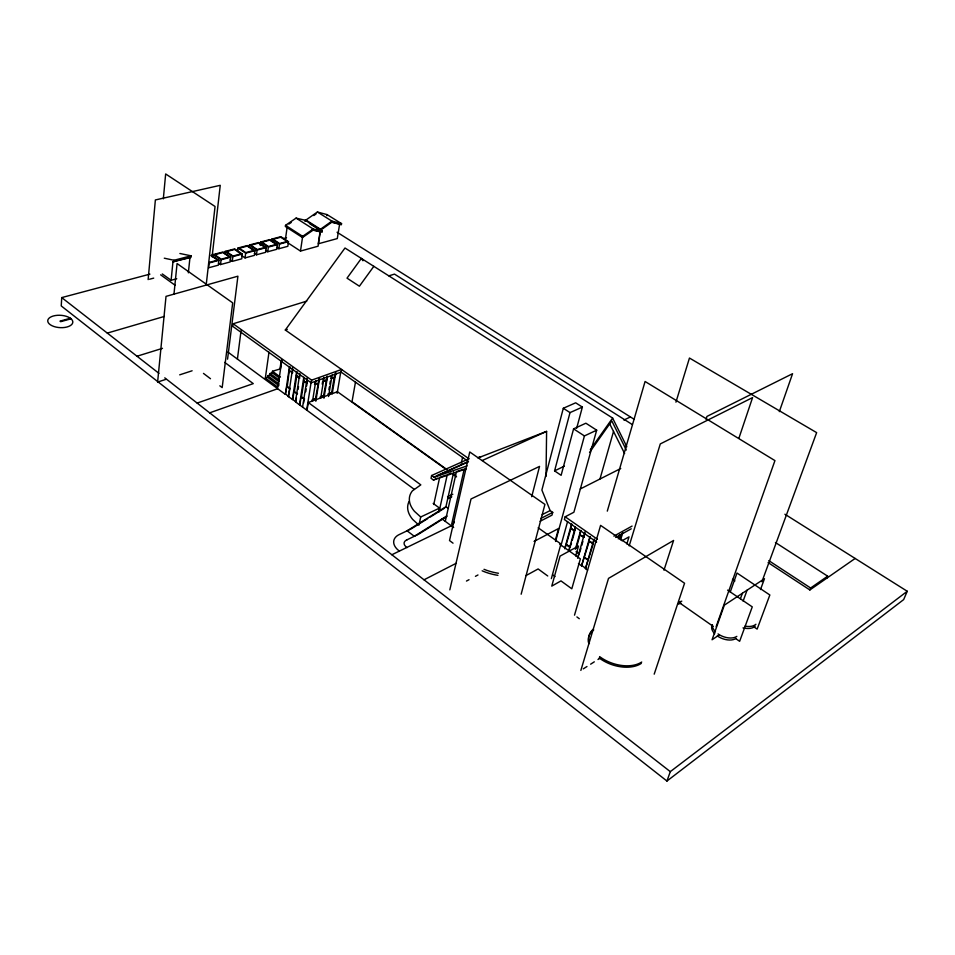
<?xml version="1.0" encoding="UTF-8"?>
<svg xmlns="http://www.w3.org/2000/svg" width="955" height="955" viewBox="0 0 955 955"><rect width="100%" height="100%" fill="white"/><g stroke="black" fill="none" stroke-linecap="round" stroke-linejoin="round"><path stroke-width="1.43" d="M546.021 476.461L546.606 431.374L478.228 457.839M149.923 274.133L61.729 297.59L61.239 305.934L666.948 781.047L903.657 599.597L907.25 591.264L784.891 514.22M148.144 279.612L155.367 199.953L220.247 185.318L212.094 256.764M163.329 198.843L165.657 173.953L215.054 206.495L206.149 285.354M176.759 278.741L171.112 280.281L172.962 261.742L189.997 257.277L188.35 272.832M173.858 261.945L174.025 260.273L191.072 255.821L190.893 257.468L172.962 261.742M173.965 294.283L177.069 263.544L232.686 302.854L222.181 387.611L219.841 385.832M213.168 256.907L213.443 254.519L223.076 251.977L230.716 257.182L230.143 261.957L220.521 264.571L218.349 263.067M218.934 260.345L218.373 265.144L208.632 267.794L209.169 262.971L218.934 260.345L211.294 255.092M220.521 264.571L221.094 259.772L213.443 254.519M224.926 253.791L225.201 251.404L234.703 248.897L242.343 254.054L241.746 258.805L232.268 261.384L230.083 259.891M232.268 261.384L232.841 256.609L225.201 251.404M237.592 251.571L238.022 248.013L247.381 245.542L255.021 250.652L254.412 255.367L245.065 257.91L241.794 255.701M227.565 359.175L237.914 276.186L166.015 296.372L157.611 382.072L165.895 379.362M306.746 301.123L233.139 323.769L232.805 326.395L311.199 382.824L341.114 372.104L466.983 460.561M245.065 257.91L245.662 253.171L238.022 248.013M249.148 247.345L249.458 244.993L258.686 242.558L266.326 247.62L265.693 252.311L256.477 254.806L254.293 253.35M237.413 359.08L241.078 330.537M256.477 254.806L257.086 250.091L249.458 244.993M260.273 245.519L260.727 242.009L269.847 239.598L277.475 244.623L276.831 249.291L267.734 251.75L265.562 250.306M267.734 251.75L268.367 247.07L260.727 242.009M271.542 241.4L271.865 239.072L280.854 236.685L288.482 241.663L287.825 246.306L278.848 248.742L276.663 247.309M278.848 248.742L279.493 244.074L271.865 239.072M285.521 225.32L285.354 226.49L302.472 237.52L313.049 230.191L322.098 232.244L322.277 231.086L305.17 220.235L296.074 218.11L285.521 225.32L302.651 236.339L313.228 229.021L322.277 231.086M281.892 359.868L277.893 387.229L265.347 378.001L268.988 352.168M285.366 239.741L287.264 226.311M278.908 385.629L267.507 377.261L267.722 375.745L269.871 375.005L279.003 381.69M269.871 375.005L270.086 373.501L272.235 372.76L279.087 377.762M272.235 372.76L272.45 371.256L280.364 368.893L281.63 360.262M280.03 368.654L281.271 360.178M320.331 231.492L318.075 246.211L300.491 251.07L302.675 236.231M304.991 221.393L305.17 220.235M305.803 221.19L305.97 220.032L317.37 212.01L327.04 214.589L341.544 223.625L341.353 224.771L331.743 222.264L320.319 230.394L309.432 223.494M227.935 352.108L285.342 394.379L289.449 366.911M285.342 394.379L286.894 386.453L290.32 388.518M290.666 371.304L292.707 372.772L289.258 370.707L289.878 366.577M287.288 386.309L289.258 370.707M296.432 397.769L295.835 401.685L288.362 396.612L292.719 367.663M288.362 396.612L289.926 388.661L286.894 386.453M292.302 372.916L292.719 370.158M292.397 399.584L296.599 372.056M292.791 399.441L293.985 391.634L297.435 393.723L293.985 391.634M299.476 378.085L296.396 375.864L297.029 371.722M294.379 391.49L296.79 375.721L299.87 377.941M320.044 232.041L318.242 243.812L337.294 238.571L339.634 224.019M320.319 230.394L320.498 229.236L331.922 221.106L341.544 223.625M307.14 378.037L302.58 407.081L295.441 401.828L299.679 374.276M299.679 376.7L300.109 373.942M298.091 389.425L298.533 386.548M326.861 215.735L327.04 214.589M299.512 404.825L303.809 377.249M299.906 404.681L301.123 396.85L304.597 398.963M306.627 386.035L307.08 383.158L303.595 381.057L304.024 378.287M301.517 396.707L303.988 380.914L307.08 383.158M303.583 403.022L304.203 399.106L301.123 396.85M306.686 383.301L307.128 380.532M305.731 391.777L306.185 388.9M311.079 382.478L306.686 410.101L302.58 407.081M311.199 382.824L311.617 380.15L341.568 369.466L341.114 372.104M445.758 469.132L337.437 391.729L308.274 402.521L307.021 410.352L414.351 489.402M315.269 381.714L314.828 384.483L318.349 383.218L319.018 379.075M312.536 401.1L315.807 380.782M313.109 399.596L315.448 398.736L318.349 383.218M315.819 401.243L319.567 378.073M322.217 384.149L322.683 381.284M323.256 380.15L323.697 377.404M320.701 398.08L324.02 377.846M320.104 397.017L323.578 395.728L327.195 376.151M323.936 398.235L327.505 376.592M328.902 389.759L329.38 386.906M329.845 384.065L330.323 381.212M335.289 373.25C337.569 376.915 328.341 381.332 331.6 375.864M328.544 396.528L332.149 374.933M331.624 392.768L328.186 394.033L331.624 392.768L334.25 377.118M332.221 393.818L335.85 372.259M337.127 393.376L340.768 371.996M355.487 382.048L352.013 401.733L447.203 469.741M419.233 523.877L420.701 516.989L439.527 508.108L433.176 503.428M468.762 458.889L431.612 475.518L431.027 478.288L433.427 480.031L466.422 468.75M433.749 504.503L439.67 477.381L445.985 475.22M438.727 511.773L439.527 508.108M439.073 511.773L447.25 474.778L451.142 473.023M445.782 507.38L453.732 471.854M445.293 521.358L456.466 471.627L462.948 469.406M461.301 463.08L462.602 457.326M464.249 468.965L451.667 524.235L453.804 523.197L454.162 521.621M449.817 589.868L471.018 498.976L539.539 466.41L531.708 496.719M576.665 428.27L582.371 407.093L575.674 402.807L563.307 408.274L541.891 490.046L550.14 510.579L552.718 512.381L551.978 515.139L540.076 521.263M521.155 594.213L544.923 504.407L469.753 451.966L449.519 540.554L453.04 543.18M596.624 542.046L564.393 519.544L565.157 516.786L573.895 512.238L596.684 430.18L585.881 423.208L573.585 428.867L561.122 475.315L554.58 470.875L570.016 412.608L582.371 407.093M555.44 539.981L558.568 528.509L534.048 541.413M555.571 541.473L584.424 435.934L596.684 430.18M551.357 578.623L560.919 543.968L538.166 527.793M560.871 545.89L567.592 521.549M564.715 548.612L571.484 524.271M565.002 548.683L571.018 528.163L574.91 530.885M575.352 528.222L574.552 531.087L570.66 528.354L571.854 524.068M568.559 551.357L575.388 526.993M568.858 551.429L569.61 548.731M566.124 544.648L569.98 547.394L571.484 543.12M572.248 540.399L574.528 532.245M575.34 549.292L580.616 530.646M579.769 534.728L584.054 537.295L579.769 534.728L580.974 530.443M576.283 548.134L580.127 534.537M575.686 555.953L578.503 546.045L560.072 556.108L551.775 586.107L560.979 580.903L571.806 588.793L580.354 558.878L559.666 544.159M599.967 479.016L613.516 431.445M577.56 557.971L584.997 531.84M577.894 557.863L579.04 553.816L576.128 551.751M583.696 537.486L584.914 533.188M579.792 552.265L580.95 548.182M581.726 545.46L582.896 541.378M578.455 563.581L581.571 565.814L589.88 536.889M581.571 565.814L589.319 540.972L593.282 543.741L585.475 568.607L587.576 570.099M593.282 543.741L588.949 541.175L590.19 536.865M585.475 568.607L593.855 539.671M592.912 543.944L594.344 539.026M574.504 615.163L600.588 525.369L684.556 583.242L654.199 674.158M607.296 511.128L645.079 381.487L774.947 460.608L716.131 626.683M618.291 538.895L619.568 534.621M619.783 539.074L621.848 533.988M580.855 670.422L608.514 578.384L673.585 540.458L663.976 570.195M620.571 539.993L622.708 532.89M626.85 543.944L629.011 536.853L621.991 540.781M629.178 545.89L660.287 443.932L752.576 397.59L738.872 438.333M675.937 402.174L689.462 358.041L816.644 432.627L761.911 581.738M706.055 419.245L706.951 416.416L792.566 373.703L779.328 411.641M730.241 592.04L736.997 573.024L769.849 594.989L757.136 629.106L753.483 626.599M666.948 781.047L670.303 771.64L907.25 591.264M740.423 598.749L742.393 593.27M743.121 601.113L747.073 590.178M760.502 589.545L764.478 578.706L724.332 605.172L712.072 639.766L719.067 635.003M768.095 562.591L809.864 589.951L810.628 588.005L827.663 576.175L775.424 542.512M826.899 578.109L827.663 576.175M590.321 449.59L612.621 418.063L344.994 248.013L285.306 330.012L468.965 458.794M589.545 452.431L611.809 420.928L626.289 450.008M373.835 266.326L359.402 286.214L347.023 278.156L361.36 258.411L362.936 260.739M313.777 215.567L316.057 213.968M809.864 589.951L855.155 558.46M288.876 224.079L291.215 222.479M583.302 668.858L586.967 666.518M590.632 664.179L594.308 661.839M597.973 659.499L600.42 657.935M446.856 515.903L414.303 536.292L407.093 530.813L445.937 506.711L448.325 508.466M446.797 516.524L418.397 534.323L406.961 539.826M427.756 518.577L411.199 528.867L399.763 534.311A18.479 11.257 12 0 0 399.393 551.083M430.192 517.061L444.612 508.108M615.677 537.45L631.243 528.807M613.898 536.137L632.079 526.074M526.062 575.555L538.119 568.953L547.74 575.984M466.458 581.058L469.024 579.709M475.423 576.319L477.989 574.97M407.152 539.73L405.911 540.375A7.962 4.847 12 0 0 405.815 546.618L407.045 547.609M540.805 518.481L552.718 512.381M424.02 579.804L456.383 563.187M542.201 514.626L550.14 510.579M580.198 489.008L620.738 468.511M391.86 554.748L451.309 525.811M554.58 470.875L564.333 466.159M623.866 420.045L630.443 416.953M447.573 496.719L452.813 494.272M447.859 498.653L451.799 496.815M482.18 460.537L546.606 431.374M433.427 480.031L437.45 478.216M436.399 475.877L467.282 462.005M431.612 475.518L434.024 477.261L468.511 461.766M478.145 457.779L480.843 456.753L478.252 457.648M320.45 397.268L323.578 395.728M314.482 384.232L316.833 383.397M323.84 380.866L326.168 380.03M323.029 381.534L326.514 380.281M331.146 378.61L334.596 377.368M209.682 412.846L277.666 388.733M265.347 378.001L267.507 377.261M197.136 403.07L253.278 383.624L224.688 362.363M434.024 477.261L467.079 465.885M179.695 374.838L192.11 370.779M285.306 330.012L287.288 329.38M137.007 356.227L162.493 348.336M388.84 275.852L394.499 274.109L632.246 424.521M107.294 333.092L164.296 316.451M70.348 318.254L59.962 321.143L60.654 321.692L71.04 318.803M209.336 262.386L217.645 260.154L211.139 255.665M221.094 259.772L230.716 257.182M232.841 256.609L242.343 254.054M245.662 253.171L255.021 250.652M257.086 250.091L266.326 247.62M268.367 247.07L277.475 244.623M279.493 244.074L288.482 241.663M149.529 279.23L153.707 278.12M283.659 238.547L286.536 237.783M179.898 253.493L191.072 255.821M164.284 258.196L174.025 260.273M318.982 231.194L312.19 229.642L313.049 230.191M332.125 222.061L338.38 223.685M317.37 212.01L331.922 221.106M337.067 232.232L634.216 419.341M305.97 220.032L320.498 229.236M296.074 218.11L313.228 229.021M563.307 408.274L570.016 412.608M573.585 428.867L584.424 435.934M287.539 242.618L300.491 251.07M768.811 560.645L810.628 588.005M732.473 579.303L734.896 580.938M727.603 590.13L752.265 606.879L739.636 641.318L736.233 638.943M565.157 516.786L597.436 539.277M679.184 602.581L713.206 626.373M566.482 544.457L570.338 547.191M576.486 551.548L579.399 553.625M584.615 557.314L588.543 560.108M584.257 557.517L588.185 560.299M581.929 565.611L585.833 568.404M453.231 474.038L455.642 475.769M452.98 474.301L456.586 476.879M233.139 323.769L311.617 380.15M162.302 273.942L171.112 280.281M160.655 274.837L175.111 285.259M315.448 398.736L311.939 400.026M552.647 574.838L555.034 576.569M272.45 371.256L280.448 377.082M270.086 373.501L279.218 380.174M308.274 402.521L420.821 484.865L412.417 490.846A37.543 21.858 12.7 0 0 414.458 511.331L420.701 516.989M267.722 375.745L279.135 384.113M285.736 394.248L288.756 396.468M576.892 616.93L579.279 618.709M441.711 518.696L453.673 527.566M203.475 373.405L210.494 378.729M61.729 297.59L158.972 373.345M164.761 377.846L670.303 771.64M418.947 525.166L412.739 519.496A37.412 21.953 12.8 0 1 409.062 501.494M609.708 423.877L624.606 453.53M612.621 418.063L626.826 446.761M681.118 603.178A56.429 32.685 18.8 0 1 678.348 604.038M681.798 601.161A56.476 32.649 18.8 0 1 679.029 602.02M736.09 638.394A14.062 8.261 21.8 0 1 717.324 635.946M714.734 633.762A14.062 8.261 21.8 0 1 711.666 626.659M736.83 636.376A14.074 8.249 21.8 0 1 718.053 633.917M715.462 631.733A14.074 8.249 21.8 0 1 712.37 624.642M755.154 626.289A14.826 8.559 21.9 0 1 743.014 627.889M755.906 624.272A14.838 8.547 21.9 0 1 744.984 626.146M497.913 575.328A38.761 23.266 14.7 0 1 482.156 570.804M498.438 573.263A38.797 23.242 14.6 0 1 484.018 569.311M641.259 663.427A30.667 19.16 19.6 0 1 599.167 657.983M588.364 642.249A30.667 19.16 19.6 0 1 593.735 629.906M641.712 662.03A30.691 19.136 19.6 0 1 599.597 656.586M589.414 643.563A30.691 19.136 19.6 0 1 593.079 629.381M229.439 256.979L221.238 259.187L214.732 254.71L222.933 252.538L229.439 256.979M241.078 253.863L232.984 256.036L226.478 251.607L234.572 249.458L241.078 253.863M253.767 250.461L245.793 252.598L239.287 248.216L247.261 246.104L253.767 250.461M265.084 247.417L257.205 249.53L250.699 245.184L258.578 243.107L265.084 247.417M276.246 244.42L268.474 246.509L261.968 242.212L269.74 240.147L276.246 244.42M287.252 241.472L279.588 243.525L273.094 239.263L280.758 237.234L287.252 241.472M70.73 318.516L69.739 317.836A12.57 6.184 3.5 0 0 48.812 318.421A12.57 6.184 3.5 0 0 60.535 327.661A12.57 6.184 3.5 0 0 71.541 319.257L70.73 318.516"/></g></svg>
